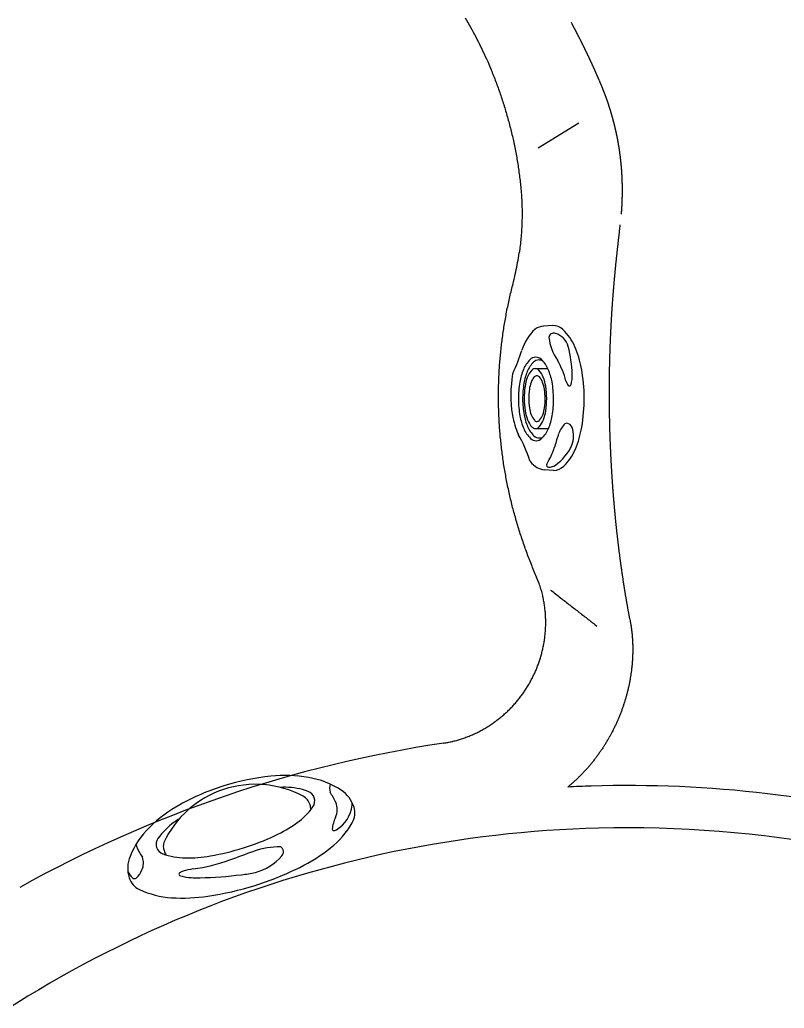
# Model space of a CAD drawing. Extents: x 527 to 614, y 487 to 635.
# Drawn here: x 568.21 to 590.93, y 525.26 to 554.6 of the extents above; entities that cross this region are included whole.
import ezdxf

# ---------------------------------------------------------------- set-up
doc = ezdxf.new("R2010")
doc.units = 0
doc.header["$MEASUREMENT"] = 0
doc.layers.add('1', color=4, linetype='Continuous')
doc.layers.add('SPA', color=2, linetype='Continuous')

# ---------------------------------------------------------------- blocks, each defined once
blk = doc.blocks.new('LightLens-HSS')
at = {"layer": '1', "color": 2}
for points in [[(2.026, 2.207, 0.13592), (1.794, 2.271, 0.082714), (1.648, 2.247, 0.082714)], [(1.648, -2.252, 0.082714), (1.794, -2.276, 0.189957), (2.102, -2.155)]]:
    blk.add_lwpolyline(points, format="xyb", dxfattribs=at)
for centre, radius, start, end in [((2.834, 1.544), 2.614, 137.3999, 159.1487), ((1.333, 2.924), 0.576, 90, 137.3999), ((1.333, 2.557), 0.943, 50.5801, 90), ((0.335, 1.344), 2.514, 26.7443, 50.5801), ((5.274, 0.615), 5.226, 159.1487, 171.0344), ((-1.272, 0.534), 4.314, 11.79, 26.7443), ((-0.023, -0.01), 3.019, 314.7391, 47.2524), ((9.17, 0), 9.17, 171.0344, 180), ((-3.828, 0), 6.925, 0, 11.79), ((9.17, 0), 9.17, 180, 188.9656), ((-3.828, 0), 6.925, 348.21, 0), ((5.274, -0.615), 5.226, 188.9656, 200.8513), ((-1.272, -0.534), 4.314, 333.2557, 348.21), ((2.834, -1.544), 2.614, 200.8513, 222.6001), ((0.335, -1.344), 2.514, 309.4199, 333.2557), ((1.333, -2.924), 0.576, 222.6001, 270), ((1.333, -2.557), 0.943, 270, 309.4199)]:
    blk.add_arc(centre, radius, start, end, dxfattribs=at)
at = {"layer": '1', "color": 3}
for centre, radius, start, end in [((1.351, 3.325), 0.0962, 120.8909, 197.2751), ((1.739, 3.497), 0.517, 202.7326, 235.2979), ((1.592, 2.879), 0.603, 95.8939, 118.7393), ((1.767, 3.411), 0.47, 226.2502, 274.1869), ((2.415, 0.966), 2.069, 98.4951, 107.2413), ((2.135, 2.441), 0.572, 81.4651, 92.6384), ((1.951, 2.15), 0.302, 90, 142.3332), ((1.951, 2.15), 0.302, 37.6668, 90), ((0.983, 2.017), 0.0434, 15.6536, 133.3005), ((3.265, 1.136), 1.962, 142.3332, 162.268), ((0.637, 1.136), 1.962, 17.732, 37.6668), ((2.698, 0.962), 2.066, 150.3077, 165.1029), ((1.143, 1.847), 0.277, 133.3005, 150.1209), ((-0.736, 1.892), 1.773, 350.9444, 0.7444), ((0.678, 1.932), 0.36, 357.2297, 15.6536), ((12.717, -1.922), 12.491, 164.136, 169.7962), ((6.071, 0.735), 5.131, 170.1534, 182.7294), ((5.406, 0.451), 4.21, 162.268, 172.4552), ((-1.504, 0.451), 4.21, 15.1914, 17.732), ((8.832, -0.003), 7.666, 172.4552, 180), ((27.369, 1.315), 26.436, 181.7867, 183.4512), ((2.791, -0.246), 2.428, 167.2138, 177.1293), ((1.889, -0.205), 1.526, 176.9815, 212.3393), ((-1.456, -0.314), 2.437, 341.9435, 0.8708), ((8.832, -0.003), 7.666, 180, 187.5448), ((0.749, -0.947), 0.166, 206.328, 312.8004), ((5.406, -0.456), 4.21, 187.5448, 197.732), ((3.265, -1.141), 1.962, 197.732, 217.6668), ((0.637, -1.141), 1.962, 322.3332, 342.268), ((-1.504, -0.456), 4.21, 342.268, 344.4109), ((1.951, -2.155), 0.302, 217.6668, 270), ((1.951, -2.155), 0.302, 270, 322.3332), ((0.957, -2.76), 0.112, 148.2013, 201.1912), ((1.793, -2.575), 0.968, 193.4651, 246.5018), ((0.892, -2.72), 0.0365, 65.8579, 148.2013), ((0.452, -3.701), 1.112, 47.2493, 65.8579), ((1.588, -2.461), 0.569, 228.0526, 274.8017), ((-2.542, 18.31), 21.743, 281.0756, 281.9807), ((1.975, -3.347), 0.387, 54.7594, 90.5261), ((1.488, -3.324), 0.16, 239.8654, 281.1187)]:
    blk.add_arc(centre, radius, start, end, dxfattribs=at)
blk = doc.blocks.new('94JET')
at = {"layer": '1', "color": 2}
for p, q in [((0.921, 2.15), (1.187, 2.128)), ((1.45, 0.905), (1.065, 0.905)), ((1.45, -0.876), (1.076, -0.876)), ((0.921, -2.15), (1.195, -2.132))]:
    blk.add_line(p, q, dxfattribs=at)
blk.add_lwpolyline([(0.921, 2.15, 0.194525), (0.62, 2.028, 0.099704), (0.27, 1.52, 0.05735), (0.077, 0.875, 0.043939), (0, 0, 0.043939), (0.077, -0.875, 0.05735), (0.27, -1.52, 0.099704), (0.62, -2.028, 0.194525), (0.921, -2.15, 0.194525)], format="xyb", dxfattribs=at)
for points in [[(1.956, 0.027, 0.043317), (1.912, 0.531, 0.056661), (1.803, 0.902, 0.099192), (1.604, 1.195, 0.196409), (1.433, 1.265, 0.196409), (1.263, 1.195, 0.099192), (1.064, 0.902, 0.056661), (0.954, 0.531, 0.043317), (0.911, 0.027, 0.043317), (0.954, -0.477, 0.056661), (1.064, -0.849, 0.099192), (1.263, -1.142, 0.196409), (1.433, -1.211, 0.196409), (1.604, -1.142, 0.099192), (1.803, -0.849, 0.056661), (1.912, -0.477, 0.043317)], [(1.45, -0.876, 0.211502), (1.556, -0.829, 0.094638), (1.687, -0.615, 0.051331), (1.756, -0.349, 0.038645), (1.785, 0.015, 0.038645), (1.756, 0.378, 0.051331), (1.687, 0.644, 0.094638), (1.556, 0.858, 0.211502), (1.45, 0.905, 0.211502), (1.344, 0.858, 0.094638), (1.213, 0.644, 0.051331), (1.143, 0.378, 0.038645), (1.115, 0.015, 0.038645), (1.143, -0.349, 0.051331), (1.213, -0.615, 0.094638), (1.344, -0.829, 0.211502)]]:
    blk.add_lwpolyline(points, format="xyb", close=True, dxfattribs=at)
at = {"layer": '1', "color": 3}
for points in [[(1.83, 0.027, 0.043317), (1.789, 0.498, 0.056661), (1.686, 0.846, 0.099192), (1.5, 1.12, 0.196409), (1.341, 1.185, 0.139465), (1.221, 1.151, 0.099192)], [(1.221, -1.097, 0.139465), (1.341, -1.131, 0.196409), (1.5, -1.066, 0.099192), (1.686, -0.792, 0.056661), (1.789, -0.445, 0.043317), (1.83, 0.027, 0.043317)]]:
    blk.add_lwpolyline(points, format="xyb", dxfattribs=at)
blk.add_lwpolyline([(1.405, -0.664, 0.216678), (1.482, -0.629, 0.092908), (1.578, -0.465, 0.049579), (1.629, -0.263, 0.037156), (1.65, 0.015, 0.037156), (1.629, 0.292, 0.049579), (1.578, 0.494, 0.092908), (1.482, 0.658, 0.216678), (1.405, 0.693, 0.216678), (1.328, 0.658, 0.092908), (1.232, 0.494, 0.049579), (1.18, 0.292, 0.037156), (1.16, 0.015, 0.037156), (1.18, -0.263, 0.049579), (1.232, -0.465, 0.092908), (1.328, -0.629, 0.216678)], format="xyb", close=True, dxfattribs=at)
at = {"layer": '1', "color": 2}
for centre, radius, start, end in [((1.139, 1.557), 0.573, 35.9872, 85.3803), ((1.506, 1.824), 0.119, 17.5387, 35.9872), ((5.326, 3.031), 3.886, 197.5387, 210.0725), ((-0.387, 0.06), 2.563, 9.9192, 23.5403), ((-1.707, -0.062), 3.886, 350.2358, 8.3326), ((5.966, -2.677), 4.308, 153.4774, 163.0192), ((2.005, -0.701), 0.119, 333.4774, 350.2358), ((0.343, -0.913), 1.586, 314.1906, 341.365), ((1.155, -1.578), 0.556, 273.3737, 301.881)]:
    blk.add_arc(centre, radius, start, end, dxfattribs=at)
at = {"layer": '1', "color": 3}
for centre, radius, start, end in [((1.783, 0.735), 1.56, 125.9518, 154.4901), ((1.062, 1.678), 0.375, 90.333, 121.4248), ((2.518, 0.959), 1.705, 150.2332, 163.6622), ((0.571, 2.169), 0.592, 322.0648, 338.2692), ((1.061, 1.984), 0.0685, 330.254, 90.9551), ((1.083, 1.125), 0.762, 158.3465, 199.0444), ((-3.065, 2.471), 4.079, 339.6279, 345.3447), ((0.063, 1.308), 0.743, 313.5517, 339.6906), ((0.542, 0.942), 0.19, 200.0641, 264.4059), ((0.53, 0.818), 0.0654, 264.4059, 313.5517), ((1.29, -0.659), 0.939, 163.5628, 182.5916), ((0.458, -0.416), 0.0728, 137.8056, 161.5776), ((0.436, -0.396), 0.042, 36.1572, 137.8056), ((0.053, -0.676), 0.517, 19.6286, 36.1572), ((2.77, 0.041), 2.296, 193.6863, 210.4486), ((4.122, -0.595), 3.771, 181.612, 194.2575), ((-0.393, -1.943), 1.44, 5.8985, 34.7447), ((1.007, -1.384), 0.558, 194.4882, 252.9172), ((0.894, -1.781), 0.146, 249.6717, 354.5827)]:
    blk.add_arc(centre, radius, start, end, dxfattribs=at)
blk = doc.blocks.new('2010VANGUARD')
at = {"layer": '1', "color": 3, "linetype": 'Continuous'}
blk.add_line((57.923, 46.511), (56.718, 45.764), dxfattribs=at)
for points in [[(58.535, 47.769), (58.529, 47.783, 0.00018), (58.523, 47.798, 0.000178), (58.517, 47.813, 0.000177), (58.51, 47.828, 0.000178), (58.504, 47.842, 0.000179), (58.497, 47.857, 0.000179), (58.491, 47.872, 0.00018), (58.485, 47.886, 0.00018), (58.478, 47.901, 0.000181), (58.472, 47.916, 0.000181), (58.465, 47.93, 0.000181), (58.459, 47.945, 0.000182), (58.453, 47.96, 0.000182), (58.446, 47.974, 0.000183), (58.44, 47.989, 0.000184), (58.433, 48.004, 0.000184), (58.427, 48.018, 0.000184), (58.42, 48.033, 0.000185), (58.414, 48.048, 0.000185), (58.407, 48.062, 0.000186), (58.4, 48.077, 0.000186), (58.394, 48.092, 0.000187), (58.387, 48.106, 0.000187), (58.381, 48.121, 0.000188), (58.374, 48.136, 0.000188), (58.368, 48.15, 0.000189), (58.361, 48.165, 0.000189), (58.354, 48.179, 0.00019), (58.348, 48.194, 0.00019), (58.341, 48.209, 0.00019), (58.334, 48.223, 0.000189), (58.328, 48.238, 0.000188), (58.321, 48.253, 0.000188), (58.314, 48.267, 0.000188), (58.308, 48.282, 0.000188), (58.301, 48.296, 0.000188), (58.294, 48.311, 0.000188), (58.287, 48.325, 0.000188), (58.281, 48.34, 0.000188), (58.274, 48.355, 0.000188), (58.267, 48.369, 0.000188), (58.26, 48.384, 0.000188), (58.253, 48.398, 0.000188), (58.247, 48.413, 0.000188), (58.24, 48.427, 0.000188), (58.233, 48.442, 0.000188), (58.226, 48.456, 0.000188), (58.219, 48.471, 0.000188), (58.212, 48.485, 0.000188), (58.206, 48.5, 0.000189), (58.199, 48.514, 0.000189), (58.192, 48.529, 0.000188), (58.185, 48.543, 0.000188), (58.178, 48.558, 0.000189), (58.171, 48.572, 0.000188), (58.164, 48.587, 0.000188), (58.157, 48.601, 0.000189), (58.15, 48.616, 0.000189), (58.143, 48.63, 0.000189), (58.136, 48.645, 0.000188), (58.129, 48.659, 0.000189), (58.122, 48.673, 0.000189), (58.115, 48.688, 0.000188), (58.108, 48.702, 0.000188), (58.101, 48.717, 0.000189), (58.094, 48.731, 0.000188), (58.087, 48.746, 0.000189), (58.08, 48.76, 0.000189), (58.073, 48.774, 0.000188), (58.066, 48.789, 0.000189), (58.059, 48.803, 0.000189), (58.052, 48.818, 0.000189), (58.044, 48.832, 0.000188), (58.037, 48.846, 0.000189), (58.03, 48.861, 0.000189), (58.023, 48.875, 0.000189), (58.016, 48.889, 0.000189), (58.009, 48.904, 0.000189), (58.001, 48.918, 0.000189), (57.994, 48.932, 0.000189), (57.987, 48.947, 0.000189), (57.98, 48.961, 0.000189), (57.973, 48.975, 0.000189), (57.965, 48.99, 0.000189), (57.958, 49.004, 0.000189), (57.951, 49.018, 0.000189), (57.944, 49.033, 0.000189), (57.936, 49.047, 0.000189), (57.929, 49.061, 0.000189), (57.922, 49.076, 0.000189), (57.914, 49.09, 0.000189), (57.907, 49.104, 0.00019), (57.9, 49.118, 0.000189), (57.892, 49.133, 0.000189), (57.885, 49.147, 0.000189), (57.878, 49.161, 0.000189), (57.87, 49.175, 0.000189), (57.863, 49.19, 0.000189), (57.855, 49.204, 0.000189), (57.848, 49.218, 0.000189), (57.841, 49.232, 0.000189), (57.833, 49.247, 0.000189), (57.826, 49.261, 0.000189), (57.818, 49.275, 0.00019), (57.811, 49.289, 0.000189), (57.803, 49.303, 0.000186), (57.796, 49.318, 0.000188), (57.788, 49.332, 0.000194), (57.781, 49.346, 0.000189), (57.773, 49.36, 0.000178), (57.766, 49.374, 0.000198), (57.758, 49.389, 0.000236), (57.75, 49.403, 0.000178), (57.743, 49.417, 0.000062), (57.736, 49.429, 0.000265), (57.728, 49.446, 0.000445), (57.714, 49.47, 0.000219), (57.698, 49.501, 0.000219)], [(59.188, 43.804), (59.189, 43.818, 0.000589), (59.19, 43.834, 0.00057), (59.192, 43.85, 0.000565), (59.193, 43.866, 0.000552), (59.194, 43.882, 0.00054), (59.195, 43.898, 0.00053), (59.197, 43.913, 0.000523), (59.198, 43.929, 0.000512), (59.199, 43.945, 0.000508), (59.2, 43.96, 0.000505), (59.201, 43.976, 0.000501), (59.202, 43.991, 0.000498), (59.203, 44.007, 0.000493), (59.204, 44.023, 0.000489), (59.205, 44.038, 0.000486), (59.206, 44.054, 0.000481), (59.206, 44.069, 0.00048), (59.207, 44.085, 0.000477), (59.208, 44.1, 0.000474), (59.209, 44.116, 0.000474), (59.209, 44.131, 0.000473), (59.21, 44.147, 0.00047), (59.211, 44.162, 0.000469), (59.211, 44.178, 0.000467), (59.212, 44.193, 0.000466), (59.213, 44.209, 0.000463), (59.213, 44.224, 0.000463), (59.214, 44.24, 0.000461), (59.214, 44.255, 0.000458), (59.215, 44.271, 0.000457), (59.215, 44.286, 0.000456), (59.215, 44.302, 0.000454), (59.216, 44.317, 0.000454), (59.216, 44.333, 0.000452), (59.216, 44.348, 0.000454), (59.217, 44.363, 0.000454), (59.217, 44.379, 0.000453), (59.217, 44.394, 0.000454), (59.217, 44.41, 0.000454), (59.218, 44.425, 0.000453), (59.218, 44.441, 0.000455), (59.218, 44.456, 0.000456), (59.218, 44.472, 0.000454), (59.218, 44.487, 0.000454), (59.218, 44.503, 0.000456), (59.218, 44.518, 0.000455), (59.218, 44.534, 0.000455), (59.218, 44.549, 0.000456), (59.218, 44.564, 0.000455), (59.218, 44.58, 0.000456), (59.218, 44.595, 0.000456), (59.217, 44.611, 0.000456), (59.217, 44.626, 0.000457), (59.217, 44.642, 0.000457), (59.217, 44.657, 0.000456), (59.216, 44.673, 0.000457), (59.216, 44.688, 0.000458), (59.216, 44.704, 0.000457), (59.215, 44.719, 0.000457), (59.215, 44.735, 0.000457), (59.215, 44.75, 0.000458), (59.214, 44.765, 0.000458), (59.214, 44.781, 0.000458), (59.213, 44.796, 0.000459), (59.213, 44.812, 0.00046), (59.212, 44.827, 0.00046), (59.211, 44.843, 0.000462), (59.211, 44.858, 0.000464), (59.21, 44.874, 0.000466), (59.209, 44.889, 0.000465), (59.209, 44.905, 0.000465), (59.208, 44.92, 0.000466), (59.207, 44.936, 0.000468), (59.206, 44.951, 0.000468), (59.206, 44.967, 0.000468), (59.205, 44.982, 0.00047), (59.204, 44.998, 0.00047), (59.203, 45.013, 0.000471), (59.202, 45.029, 0.000472), (59.201, 45.044, 0.000472), (59.2, 45.06, 0.000473), (59.199, 45.075, 0.000474), (59.198, 45.091, 0.000475), (59.197, 45.106, 0.000475), (59.196, 45.122, 0.000476), (59.195, 45.137, 0.000477), (59.193, 45.153, 0.000478), (59.192, 45.168, 0.000479), (59.191, 45.184, 0.00048), (59.19, 45.199, 0.00048), (59.188, 45.215, 0.00048), (59.187, 45.23, 0.000482), (59.186, 45.246, 0.000482), (59.184, 45.261, 0.000484), (59.183, 45.277, 0.000484), (59.181, 45.292, 0.000485), (59.18, 45.308, 0.000486), (59.178, 45.323, 0.000487), (59.177, 45.339, 0.000488), (59.175, 45.354, 0.000488), (59.174, 45.37, 0.00049), (59.172, 45.385, 0.000491), (59.17, 45.401, 0.000492), (59.169, 45.416, 0.000493), (59.167, 45.432, 0.000494), (59.165, 45.448, 0.000493), (59.163, 45.463, 0.000495), (59.161, 45.478, 0.000496), (59.16, 45.494, 0.000495), (59.158, 45.509, 0.000498), (59.156, 45.525, 0.000498), (59.154, 45.54, 0.000497), (59.152, 45.556, 0.000498), (59.15, 45.571, 0.000497), (59.148, 45.587, 0.000499), (59.146, 45.602, 0.0005), (59.144, 45.618, 0.000499), (59.141, 45.633, 0.000499), (59.139, 45.649, 0.0005), (59.137, 45.664, 0.0005), (59.135, 45.68, 0.000499), (59.133, 45.695, 0.0005), (59.13, 45.711, 0.0005), (59.128, 45.726, 0.0005), (59.126, 45.742, 0.000501), (59.123, 45.757, 0.0005), (59.121, 45.773, 0.0005), (59.118, 45.788, 0.000499), (59.116, 45.804, 0.000498), (59.113, 45.819, 0.0005), (59.111, 45.835, 0.000498), (59.108, 45.85, 0.000495), (59.105, 45.866, 0.000495), (59.103, 45.881, 0.000496), (59.1, 45.897, 0.000495), (59.097, 45.912, 0.000493), (59.095, 45.928, 0.000493), (59.092, 45.943, 0.000494), (59.089, 45.959, 0.000493), (59.086, 45.974, 0.000491), (59.083, 45.99, 0.000492), (59.08, 46.005, 0.000492), (59.078, 46.021, 0.000491), (59.075, 46.036, 0.000491), (59.072, 46.051, 0.00049), (59.069, 46.067, 0.00049), (59.066, 46.082, 0.000489), (59.062, 46.098, 0.000489), (59.059, 46.113, 0.00049), (59.056, 46.128, 0.000489), (59.053, 46.144, 0.000488), (59.05, 46.159, 0.000488), (59.047, 46.175, 0.000487), (59.043, 46.19, 0.000489), (59.04, 46.205, 0.000487), (59.037, 46.221, 0.000487), (59.033, 46.236, 0.000488), (59.03, 46.251, 0.000486), (59.027, 46.267, 0.000485), (59.023, 46.282, 0.000487), (59.02, 46.297, 0.000487), (59.016, 46.313, 0.000485), (59.013, 46.328, 0.000485), (59.009, 46.343, 0.000485), (59.006, 46.358, 0.000484), (59.002, 46.374, 0.000484), (58.998, 46.389, 0.000483), (58.995, 46.404, 0.000482), (58.991, 46.419, 0.000482), (58.987, 46.435, 0.000482), (58.983, 46.45, 0.000482), (58.98, 46.465, 0.00048), (58.976, 46.48, 0.00048), (58.972, 46.495, 0.000481), (58.968, 46.511, 0.000481), (58.964, 46.526, 0.000479), (58.96, 46.541, 0.000479), (58.956, 46.556, 0.000479), (58.952, 46.571, 0.000479), (58.948, 46.587, 0.000478), (58.944, 46.602, 0.000478), (58.94, 46.617, 0.000478), (58.936, 46.632, 0.000477), (58.932, 46.647, 0.000477), (58.928, 46.662, 0.000476), (58.924, 46.677, 0.000476), (58.919, 46.692, 0.000475), (58.915, 46.707, 0.000475), (58.911, 46.722, 0.000476), (58.907, 46.737, 0.000476), (58.902, 46.753, 0.000474), (58.898, 46.768, 0.000474), (58.894, 46.783, 0.000474), (58.889, 46.798, 0.000474), (58.885, 46.813, 0.000474), (58.88, 46.828, 0.000473), (58.876, 46.843, 0.000471), (58.871, 46.858, 0.000472), (58.867, 46.872, 0.000472), (58.862, 46.887, 0.000473), (58.857, 46.902, 0.00047), (58.853, 46.917, 0.00047), (58.848, 46.932, 0.000472), (58.843, 46.947, 0.00047), (58.839, 46.962, 0.000469), (58.834, 46.977, 0.00047), (58.829, 46.992, 0.00047), (58.824, 47.007, 0.000469), (58.819, 47.022, 0.00047), (58.815, 47.036, 0.000468), (58.81, 47.051, 0.000468), (58.805, 47.066, 0.000468), (58.8, 47.081, 0.000467), (58.795, 47.096, 0.000468), (58.79, 47.111, 0.000468), (58.785, 47.125, 0.000467), (58.78, 47.14, 0.000466), (58.775, 47.155, 0.000466), (58.77, 47.17, 0.000467), (58.764, 47.184, 0.000466), (58.759, 47.199, 0.000465), (58.754, 47.214, 0.000466), (58.749, 47.229, 0.000465), (58.744, 47.243, 0.000464), (58.738, 47.258, 0.000465), (58.733, 47.273, 0.000465), (58.728, 47.287, 0.000464), (58.722, 47.302, 0.000463), (58.717, 47.317, 0.000463), (58.712, 47.331, 0.000463), (58.706, 47.346, 0.000463), (58.701, 47.36, 0.000463), (58.695, 47.375, 0.000463), (58.69, 47.39, 0.000462), (58.684, 47.404, 0.000462), (58.679, 47.419, 0.000463), (58.673, 47.433, 0.000462), (58.667, 47.448, 0.000462), (58.662, 47.462, 0.000462), (58.656, 47.477, 0.000462), (58.65, 47.491, 0.000462), (58.645, 47.506, 0.000462), (58.639, 47.52, 0.000462), (58.633, 47.535, 0.000462), (58.627, 47.549, 0.00046), (58.622, 47.564, 0.000459), (58.616, 47.578, 0.000465), (58.61, 47.593, 0.000471), (58.604, 47.607, 0.000456), (58.598, 47.621, 0.00043), (58.592, 47.636, 0.00048), (58.586, 47.65, 0.000553), (58.58, 47.665, 0.000427), (58.574, 47.679, 0.000229), (58.568, 47.692, 0.000488), (58.561, 47.71, 0.000597), (58.55, 47.736, 0.000277), (58.536, 47.768, 0.000277)], [(59.444, 31.76), (59.436, 31.803, -0.000319), (59.428, 31.844, -0.000319), (59.42, 31.885, -0.000321), (59.413, 31.927, -0.000329), (59.405, 31.968, -0.000331), (59.397, 32.01, -0.000328), (59.39, 32.051, -0.000327), (59.382, 32.093, -0.000326), (59.375, 32.134, -0.000326), (59.368, 32.176, -0.000325), (59.361, 32.217, -0.000324), (59.353, 32.259, -0.000323), (59.346, 32.3, -0.000322), (59.339, 32.342, -0.000321), (59.332, 32.383, -0.000321), (59.325, 32.425, -0.00032), (59.318, 32.466, -0.000319), (59.311, 32.508, -0.000318), (59.304, 32.55, -0.000317), (59.297, 32.591, -0.000316), (59.291, 32.633, -0.000316), (59.284, 32.674, -0.000315), (59.277, 32.716, -0.000314), (59.271, 32.758, -0.000313), (59.264, 32.799, -0.000312), (59.258, 32.841, -0.000311), (59.251, 32.883, -0.000311), (59.245, 32.924, -0.00031), (59.239, 32.966, -0.000309), (59.232, 33.008, -0.000308), (59.226, 33.049, -0.000307), (59.22, 33.091, -0.000306), (59.214, 33.133, -0.000306), (59.208, 33.175, -0.000305), (59.202, 33.216, -0.000304), (59.196, 33.258, -0.000304), (59.19, 33.3, -0.000303), (59.184, 33.342, -0.000303), (59.178, 33.383, -0.000302), (59.173, 33.425, -0.000302), (59.167, 33.467, -0.000301), (59.161, 33.509, -0.000301), (59.156, 33.55, -0.0003), (59.15, 33.592, -0.0003), (59.145, 33.634, -0.000299), (59.139, 33.676, -0.000299), (59.134, 33.718, -0.000298), (59.128, 33.759, -0.000298), (59.123, 33.801, -0.000297), (59.118, 33.843, -0.000297), (59.113, 33.885, -0.000296), (59.107, 33.927, -0.000296), (59.102, 33.969, -0.000295), (59.097, 34.01, -0.000295), (59.092, 34.052, -0.000294), (59.087, 34.094, -0.000294), (59.082, 34.136, -0.000293), (59.078, 34.178, -0.000293), (59.073, 34.22, -0.000292), (59.068, 34.262, -0.000292), (59.063, 34.304, -0.000291), (59.059, 34.346, -0.000291), (59.054, 34.387, -0.00029), (59.049, 34.429, -0.00029), (59.045, 34.471, -0.000289), (59.04, 34.513, -0.000289), (59.036, 34.555, -0.000288), (59.032, 34.597, -0.000288), (59.027, 34.639, -0.000287), (59.023, 34.681, -0.000286), (59.019, 34.723, -0.000286), (59.015, 34.765, -0.000286), (59.011, 34.807, -0.000285), (59.006, 34.849, -0.000285), (59.002, 34.891, -0.000285), (58.998, 34.933, -0.000285), (58.994, 34.975, -0.000284), (58.991, 35.017, -0.000284), (58.987, 35.059, -0.000284), (58.983, 35.101, -0.000283), (58.979, 35.143, -0.000283), (58.976, 35.185, -0.000283), (58.972, 35.227, -0.000282), (58.968, 35.269, -0.000282), (58.965, 35.311, -0.000282), (58.961, 35.353, -0.000282), (58.958, 35.395, -0.000281), (58.954, 35.437, -0.000281), (58.951, 35.479, -0.000281), (58.948, 35.521, -0.00028), (58.944, 35.563, -0.00028), (58.941, 35.605, -0.00028), (58.938, 35.647, -0.000279), (58.935, 35.689, -0.000279), (58.932, 35.731, -0.000279), (58.929, 35.773, -0.000278), (58.926, 35.815, -0.000278), (58.923, 35.857, -0.000278), (58.92, 35.899, -0.000277), (58.917, 35.941, -0.000277), (58.914, 35.983, -0.000277), (58.912, 36.025, -0.000277), (58.909, 36.068, -0.000276), (58.906, 36.11, -0.000276), (58.904, 36.152, -0.000276), (58.901, 36.194, -0.000276), (58.899, 36.236, -0.000276), (58.896, 36.278, -0.000276), (58.894, 36.32, -0.000276), (58.891, 36.362, -0.000276), (58.889, 36.404, -0.000276), (58.887, 36.446, -0.000275), (58.884, 36.488, -0.000275), (58.882, 36.531, -0.000275), (58.88, 36.573, -0.000275), (58.878, 36.615, -0.000275), (58.876, 36.657, -0.000275), (58.874, 36.699, -0.000275), (58.872, 36.741, -0.000275), (58.87, 36.783, -0.000275), (58.868, 36.825, -0.000275), (58.866, 36.867, -0.000275), (58.865, 36.91, -0.000274), (58.863, 36.952, -0.000274), (58.861, 36.994, -0.000274), (58.86, 37.036, -0.000274), (58.858, 37.078, -0.000274), (58.856, 37.12, -0.000274), (58.855, 37.162, -0.000274), (58.853, 37.204, -0.000274), (58.852, 37.247, -0.000274), (58.851, 37.289, -0.000274), (58.849, 37.331, -0.000274), (58.848, 37.373, -0.000274), (58.847, 37.415, -0.000273), (58.846, 37.457, -0.000273), (58.845, 37.499, -0.000273), (58.844, 37.542, -0.000273), (58.843, 37.584, -0.000273), (58.842, 37.626, -0.000273), (58.841, 37.668, -0.000273), (58.84, 37.71, -0.000273), (58.839, 37.752, -0.000273), (58.838, 37.794, -0.000273), (58.837, 37.837, -0.000273), (58.837, 37.879, -0.000273), (58.836, 37.921, -0.000273), (58.835, 37.963, -0.000273), (58.835, 38.005, -0.000273), (58.834, 38.047, -0.000273), (58.834, 38.089, -0.000273), (58.833, 38.132, -0.000273), (58.833, 38.174, -0.000273), (58.833, 38.216, -0.000273), (58.832, 38.258, -0.000273), (58.832, 38.3, -0.000273), (58.832, 38.342, -0.000273), (58.832, 38.384, -0.000273), (58.832, 38.427, -0.000273), (58.832, 38.469, -0.000274), (58.832, 38.511, -0.000274), (58.832, 38.553, -0.000274), (58.832, 38.595, -0.000274), (58.832, 38.637, -0.000274), (58.832, 38.68, -0.000274), (58.832, 38.722, -0.000274), (58.832, 38.764, -0.000274), (58.833, 38.806, -0.000274), (58.833, 38.848, -0.000274), (58.834, 38.89, -0.000274), (58.834, 38.932, -0.000274), (58.835, 38.975, -0.000274), (58.835, 39.017, -0.000274), (58.836, 39.059, -0.000274), (58.836, 39.101, -0.000274), (58.837, 39.143, -0.000274), (58.838, 39.185, -0.000274), (58.839, 39.227, -0.000275), (58.839, 39.27, -0.000275), (58.84, 39.312, -0.000275), (58.841, 39.354, -0.000275), (58.842, 39.396, -0.000275), (58.843, 39.438, -0.000275), (58.844, 39.48, -0.000276), (58.845, 39.522, -0.000276), (58.846, 39.564, -0.000276), (58.848, 39.607, -0.000276), (58.849, 39.649, -0.000276), (58.85, 39.691, -0.000276), (58.851, 39.733, -0.000277), (58.853, 39.775, -0.000277), (58.854, 39.817, -0.000277), (58.856, 39.859, -0.000277), (58.857, 39.901, -0.000277), (58.859, 39.944, -0.000277), (58.86, 39.986, -0.000278), (58.862, 40.028, -0.000278), (58.864, 40.07, -0.000278), (58.866, 40.112, -0.000278), (58.867, 40.154, -0.000278), (58.869, 40.196, -0.000278), (58.871, 40.238, -0.000278), (58.873, 40.28, -0.000279), (58.875, 40.323, -0.000279), (58.877, 40.365, -0.000279), (58.879, 40.407, -0.000279), (58.881, 40.449, -0.000279), (58.884, 40.491, -0.00028), (58.886, 40.533, -0.00028), (58.888, 40.575, -0.00028), (58.89, 40.617, -0.00028), (58.893, 40.659, -0.000281), (58.895, 40.701, -0.000281), (58.898, 40.743, -0.000281), (58.9, 40.785, -0.000281), (58.903, 40.827, -0.000282), (58.905, 40.87, -0.000282), (58.908, 40.912, -0.000282), (58.911, 40.954, -0.000282), (58.914, 40.996, -0.000283), (58.916, 41.038, -0.000283), (58.919, 41.08, -0.000283), (58.922, 41.122, -0.000283), (58.925, 41.164, -0.000283), (58.928, 41.206, -0.000284), (58.931, 41.248, -0.000284), (58.934, 41.29, -0.000284), (58.937, 41.332, -0.000284), (58.941, 41.374, -0.000285), (58.944, 41.416, -0.000285), (58.947, 41.458, -0.000285), (58.95, 41.5, -0.000285), (58.954, 41.542, -0.000286), (58.957, 41.584, -0.000286), (58.961, 41.626, -0.000286), (58.964, 41.668, -0.000286), (58.968, 41.71, -0.000286), (58.971, 41.752, -0.000287), (58.975, 41.794, -0.000287), (58.979, 41.836, -0.000287), (58.983, 41.878, -0.000287), (58.986, 41.92, -0.000287), (58.99, 41.962, -0.000288), (58.994, 42.004, -0.000288), (58.998, 42.046, -0.000288), (59.002, 42.088, -0.000289), (59.006, 42.13, -0.000289), (59.01, 42.172, -0.000289), (59.014, 42.214, -0.000289), (59.019, 42.256, -0.000292), (59.023, 42.298, -0.000289), (59.027, 42.34, -0.000279), (59.032, 42.382, -0.000295), (59.036, 42.423, -0.00035), (59.04, 42.464, -0.000326), (59.045, 42.505, -0.000196), (59.049, 42.546, -0.000123), (59.054, 42.587, -0.000089), (59.058, 42.628, -0.000077), (59.063, 42.67, -0.000084), (59.067, 42.711, -0.000085), (59.072, 42.752, -0.000081), (59.076, 42.793, -0.000079), (59.081, 42.834, -0.000079), (59.085, 42.875, -0.000078), (59.09, 42.916, -0.000076), (59.094, 42.957, -0.000076), (59.099, 42.998, -0.000076), (59.104, 43.039, -0.000073), (59.108, 43.08, -0.000067), (59.113, 43.121, -0.000073), (59.117, 43.163, -0.000085), (59.122, 43.205, -0.000064), (59.127, 43.245, -0.000024), (59.131, 43.281, -0.000087), (59.136, 43.327, -0.000145), (59.144, 43.398, -0.000071), (59.155, 43.492, -0.000071)], [(59.445, 31.755), (59.453, 31.711, -0.00309), (59.462, 31.656, -0.002927), (59.471, 31.603, -0.002914), (59.478, 31.55, -0.002885), (59.485, 31.497, -0.002865), (59.492, 31.445, -0.002846), (59.498, 31.392, -0.002829), (59.503, 31.339, -0.002808), (59.508, 31.286, -0.002791), (59.512, 31.234, -0.002774), (59.516, 31.181, -0.002756), (59.519, 31.128, -0.002739), (59.521, 31.075, -0.002724), (59.523, 31.023, -0.002707), (59.524, 30.97, -0.002694), (59.525, 30.918, -0.002678), (59.525, 30.865, -0.002664), (59.524, 30.813, -0.00265), (59.523, 30.76, -0.002635), (59.521, 30.708, -0.002617), (59.519, 30.656, -0.002602), (59.517, 30.604, -0.002586), (59.513, 30.552, -0.002572), (59.51, 30.5, -0.002555), (59.505, 30.448, -0.002542), (59.501, 30.396, -0.002526), (59.495, 30.344, -0.002513), (59.489, 30.293, -0.002499), (59.483, 30.241, -0.002486), (59.476, 30.19, -0.002472), (59.469, 30.139, -0.00246), (59.461, 30.088, -0.002447), (59.453, 30.037, -0.002435), (59.444, 29.986, -0.002423), (59.435, 29.936, -0.002413), (59.425, 29.885, -0.002401), (59.415, 29.835, -0.002391), (59.404, 29.785, -0.002382), (59.393, 29.735, -0.002377), (59.381, 29.685, -0.002374), (59.369, 29.635, -0.00237), (59.356, 29.585, -0.002366), (59.343, 29.536, -0.002363), (59.33, 29.486, -0.002359), (59.316, 29.437, -0.002356), (59.301, 29.388, -0.002353), (59.286, 29.339, -0.002349), (59.271, 29.29, -0.002346), (59.255, 29.242, -0.002344), (59.239, 29.193, -0.00234), (59.222, 29.145, -0.002337), (59.205, 29.097, -0.002333), (59.187, 29.049, -0.002332), (59.169, 29.001, -0.002333), (59.15, 28.954, -0.002324), (59.131, 28.906, -0.002311), (59.112, 28.859, -0.00233), (59.092, 28.812, -0.002362), (59.072, 28.765, -0.002291), (59.051, 28.719, -0.002178), (59.03, 28.673, -0.002407), (59.008, 28.625, -0.002718), (58.985, 28.578, -0.002036), (58.965, 28.536, -0.000831), (58.945, 28.496, -0.003296), (58.916, 28.439, -0.004935), (58.874, 28.361, -0.002445), (58.826, 28.272, -0.002445)], [(58.818, 28.259), (58.796, 28.221, -0.002447), (58.769, 28.174, -0.002336), (58.743, 28.13, -0.002336), (58.716, 28.087, -0.002336), (58.689, 28.043, -0.002339), (58.661, 28, -0.002343), (58.633, 27.957, -0.00235), (58.605, 27.914, -0.002361), (58.576, 27.871, -0.002371), (58.547, 27.829, -0.002382), (58.517, 27.787, -0.002392), (58.487, 27.745, -0.002404), (58.456, 27.703, -0.002414), (58.425, 27.662, -0.002427), (58.394, 27.621, -0.002438), (58.362, 27.58, -0.002451), (58.329, 27.54, -0.002464), (58.297, 27.499, -0.002477), (58.264, 27.459, -0.00249), (58.23, 27.42, -0.002504), (58.196, 27.38, -0.002517), (58.162, 27.341, -0.002533), (58.127, 27.303, -0.002547), (58.091, 27.264, -0.002563), (58.056, 27.226, -0.00258), (58.02, 27.189, -0.002598), (57.983, 27.151, -0.002614), (57.946, 27.114, -0.002632), (57.909, 27.078, -0.002649), (57.871, 27.041, -0.002667), (57.832, 27.005, -0.002683), (57.794, 26.97, -0.002702), (57.754, 26.934, -0.002719), (57.715, 26.9, -0.002737), (57.675, 26.865, -0.002752), (57.634, 26.831, -0.002748), (57.593, 26.798, -0.002789)]]:
    blk.add_lwpolyline(points, format="xyb", dxfattribs=at)
blk.add_lwpolyline([(57.081, 32.647), (57.119, 32.618), (57.156, 32.588), (57.194, 32.559), (57.231, 32.53), (57.268, 32.501), (57.305, 32.473), (57.342, 32.444), (57.379, 32.416), (57.415, 32.388), (57.451, 32.359), (57.487, 32.332), (57.523, 32.304), (57.558, 32.276), (57.593, 32.249), (57.629, 32.221), (57.664, 32.194), (57.699, 32.167), (57.733, 32.14), (57.768, 32.113), (57.802, 32.087), (57.836, 32.06), (57.87, 32.034), (57.904, 32.007), (57.938, 31.981), (57.972, 31.955), (58.005, 31.929), (58.039, 31.903), (58.072, 31.877), (58.105, 31.852), (58.138, 31.826), (58.171, 31.8), (58.203, 31.775), (58.236, 31.75), (58.268, 31.724), (58.301, 31.699), (58.333, 31.674), (58.365, 31.649), (58.397, 31.624), (58.461, 31.575)], dxfattribs=at)
for radius, start, end in [(35.474, 91.7415, 92.869), (34.219, 91.4363, 132.2578), (34.219, 67.4486, 91.4363)]:
    blk.add_arc((59.369, -8.632), radius, start, end, dxfattribs=at)
at = {"layer": 'SPA'}
for points in [[(54.549, 49.637), (54.589, 49.567), (54.629, 49.497), (54.669, 49.427), (54.708, 49.356), (54.747, 49.285), (54.785, 49.214), (54.823, 49.143), (54.86, 49.071), (54.897, 49), (54.934, 48.928), (54.97, 48.856), (55.006, 48.783), (55.041, 48.711), (55.076, 48.638), (55.111, 48.565), (55.145, 48.491), (55.18, 48.414), (55.215, 48.335), (55.25, 48.255), (55.317, 48.096)], [(55.317, 48.096), (55.335, 48.051), (55.353, 48.007), (55.371, 47.962), (55.389, 47.917), (55.406, 47.873), (55.424, 47.828), (55.441, 47.783), (55.458, 47.738), (55.475, 47.693), (55.491, 47.648), (55.508, 47.603), (55.524, 47.558), (55.54, 47.513), (55.556, 47.467), (55.572, 47.422), (55.588, 47.377), (55.603, 47.331), (55.618, 47.286), (55.634, 47.24), (55.649, 47.194), (55.663, 47.149), (55.678, 47.103), (55.692, 47.057), (55.707, 47.011), (55.721, 46.965), (55.735, 46.92), (55.749, 46.874), (55.762, 46.827), (55.776, 46.781), (55.789, 46.735), (55.802, 46.689), (55.815, 46.643), (55.828, 46.597), (55.841, 46.55), (55.853, 46.504), (55.865, 46.457), (55.878, 46.411), (55.89, 46.364), (55.901, 46.318), (55.913, 46.27), (55.925, 46.222), (55.937, 46.173), (55.948, 46.125), (55.959, 46.076), (55.97, 46.028), (55.981, 45.98), (55.991, 45.931), (56.002, 45.883), (56.012, 45.834), (56.022, 45.786), (56.031, 45.737), (56.041, 45.688), (56.05, 45.64), (56.059, 45.591), (56.068, 45.542), (56.077, 45.493), (56.085, 45.445), (56.094, 45.396), (56.102, 45.347), (56.109, 45.298), (56.117, 45.249), (56.124, 45.2), (56.132, 45.151), (56.139, 45.102), (56.145, 45.053), (56.152, 45.004), (56.158, 44.955), (56.164, 44.905), (56.17, 44.856), (56.176, 44.807), (56.182, 44.758), (56.187, 44.708), (56.192, 44.659), (56.197, 44.609), (56.202, 44.557), (56.207, 44.503), (56.211, 44.448), (56.216, 44.394), (56.219, 44.34), (56.223, 44.285), (56.226, 44.231), (56.228, 44.177), (56.231, 44.122), (56.232, 44.068), (56.234, 44.013), (56.235, 43.959), (56.236, 43.905), (56.236, 43.85), (56.236, 43.796), (56.236, 43.741), (56.235, 43.687), (56.234, 43.632), (56.233, 43.578), (56.231, 43.523), (56.229, 43.469), (56.226, 43.415), (56.223, 43.36), (56.22, 43.306), (56.216, 43.251), (56.212, 43.197), (56.208, 43.143), (56.203, 43.088), (56.198, 43.034), (56.192, 42.98), (56.186, 42.926), (56.18, 42.871), (56.173, 42.817), (56.166, 42.763), (56.151, 42.655)], [(56.71, 32.934), (56.69, 32.981), (56.669, 33.028), (56.649, 33.075), (56.629, 33.122), (56.609, 33.17), (56.59, 33.217), (56.57, 33.264), (56.551, 33.312), (56.532, 33.359), (56.513, 33.406), (56.494, 33.454), (56.475, 33.502), (56.457, 33.549), (56.439, 33.597), (56.42, 33.645), (56.402, 33.692), (56.385, 33.74), (56.367, 33.788), (56.349, 33.836), (56.332, 33.884), (56.315, 33.932), (56.298, 33.981), (56.281, 34.029), (56.265, 34.077), (56.248, 34.125), (56.232, 34.174), (56.216, 34.222), (56.2, 34.27), (56.184, 34.319), (56.169, 34.367), (56.153, 34.416), (56.138, 34.465), (56.123, 34.513), (56.108, 34.562), (56.094, 34.611), (56.079, 34.66), (56.065, 34.709), (56.051, 34.757), (56.037, 34.806), (56.023, 34.855), (56.01, 34.904), (55.996, 34.954), (55.983, 35.003), (55.97, 35.052), (55.957, 35.101), (55.945, 35.151), (55.932, 35.2), (55.92, 35.249), (55.908, 35.299), (55.896, 35.348), (55.884, 35.398), (55.873, 35.447), (55.861, 35.497), (55.85, 35.547), (55.839, 35.596), (55.829, 35.646), (55.818, 35.696), (55.808, 35.746), (55.798, 35.796), (55.788, 35.845), (55.778, 35.895), (55.768, 35.945), (55.759, 35.995), (55.75, 36.045), (55.74, 36.096), (55.732, 36.146), (55.723, 36.196), (55.715, 36.246), (55.706, 36.296), (55.698, 36.346), (55.69, 36.397), (55.683, 36.447), (55.675, 36.497), (55.668, 36.548), (55.661, 36.598), (55.654, 36.648), (55.647, 36.699), (55.641, 36.749), (55.634, 36.8), (55.628, 36.85), (55.622, 36.901), (55.617, 36.951), (55.611, 37.002), (55.606, 37.052), (55.601, 37.103), (55.596, 37.153), (55.591, 37.204), (55.587, 37.255), (55.582, 37.305), (55.578, 37.356), (55.574, 37.407), (55.57, 37.457), (55.567, 37.508), (55.564, 37.559), (55.56, 37.61), (55.557, 37.66), (55.555, 37.711), (55.552, 37.762), (55.55, 37.813), (55.548, 37.864), (55.546, 37.914), (55.544, 37.965), (55.542, 38.016), (55.541, 38.067), (55.54, 38.118), (55.539, 38.169), (55.538, 38.22), (55.538, 38.27), (55.537, 38.321), (55.537, 38.372), (55.537, 38.423), (55.537, 38.474), (55.538, 38.525), (55.538, 38.576), (55.539, 38.627), (55.54, 38.677), (55.541, 38.728), (55.543, 38.779), (55.544, 38.83), (55.546, 38.881), (55.548, 38.932), (55.55, 38.982), (55.553, 39.033), (55.555, 39.084), (55.558, 39.135), (55.561, 39.186), (55.564, 39.236), (55.568, 39.287), (55.571, 39.338), (55.575, 39.389), (55.579, 39.439), (55.583, 39.49), (55.588, 39.541), (55.592, 39.591), (55.597, 39.642), (55.602, 39.693), (55.607, 39.743), (55.612, 39.794), (55.618, 39.844), (55.624, 39.895), (55.629, 39.945), (55.636, 39.996), (55.642, 40.046), (55.648, 40.097), (55.655, 40.147), (55.662, 40.198), (55.669, 40.248), (55.676, 40.299), (55.684, 40.349), (55.692, 40.399), (55.699, 40.45), (55.707, 40.5), (55.716, 40.55), (55.724, 40.6), (55.733, 40.65), (55.742, 40.701), (55.751, 40.751), (55.76, 40.801), (55.769, 40.851), (55.779, 40.901), (55.789, 40.951), (55.798, 41.001), (55.809, 41.051), (55.819, 41.101), (55.829, 41.15), (55.84, 41.2), (55.851, 41.25), (55.862, 41.3), (55.873, 41.349), (55.885, 41.399), (55.896, 41.449), (55.908, 41.498), (55.92, 41.548), (55.932, 41.597), (55.945, 41.647), (55.958, 41.698), (55.971, 41.75), (55.985, 41.808), (56.003, 41.88), (56.019, 41.952), (56.035, 42.023), (56.05, 42.093), (56.065, 42.163), (56.079, 42.233), (56.092, 42.303), (56.105, 42.374), (56.117, 42.444), (56.129, 42.514), (56.151, 42.655)], [(53.911, 28.101), (53.942, 28.106), (53.973, 28.111), (54.004, 28.117), (54.035, 28.123), (54.065, 28.129), (54.096, 28.136), (54.128, 28.143), (54.159, 28.15), (54.19, 28.158), (54.221, 28.165), (54.252, 28.173), (54.284, 28.182), (54.315, 28.191), (54.347, 28.2), (54.378, 28.209), (54.41, 28.219), (54.442, 28.229), (54.474, 28.239), (54.506, 28.25), (54.538, 28.262), (54.57, 28.273), (54.602, 28.285), (54.634, 28.297), (54.667, 28.31), (54.699, 28.323), (54.731, 28.337), (54.763, 28.351), (54.795, 28.365), (54.827, 28.379), (54.859, 28.394), (54.89, 28.409), (54.921, 28.424), (54.952, 28.44), (54.982, 28.456), (55.013, 28.472), (55.043, 28.488), (55.072, 28.504), (55.102, 28.521), (55.131, 28.538), (55.16, 28.555), (55.189, 28.572), (55.217, 28.59), (55.245, 28.608), (55.274, 28.626), (55.301, 28.644), (55.329, 28.662), (55.357, 28.681), (55.384, 28.7), (55.411, 28.719), (55.438, 28.739), (55.464, 28.758), (55.491, 28.778), (55.517, 28.798), (55.543, 28.818), (55.568, 28.839), (55.594, 28.859), (55.619, 28.88), (55.644, 28.901), (55.669, 28.922), (55.694, 28.944), (55.718, 28.966), (55.742, 28.987), (55.766, 29.009), (55.79, 29.032), (55.814, 29.054), (55.837, 29.077), (55.86, 29.1), (55.883, 29.123), (55.906, 29.146), (55.928, 29.169), (55.951, 29.193), (55.973, 29.217), (55.995, 29.241), (56.016, 29.265), (56.038, 29.29), (56.059, 29.314), (56.08, 29.339), (56.101, 29.364), (56.121, 29.389), (56.142, 29.414), (56.162, 29.44), (56.181, 29.465), (56.201, 29.491), (56.22, 29.517), (56.239, 29.543), (56.258, 29.569), (56.277, 29.595), (56.295, 29.622), (56.313, 29.648), (56.331, 29.675), (56.349, 29.702), (56.366, 29.729), (56.383, 29.756), (56.4, 29.784), (56.417, 29.811), (56.434, 29.839), (56.45, 29.867), (56.466, 29.895), (56.482, 29.923), (56.497, 29.951), (56.512, 29.98), (56.527, 30.008), (56.542, 30.037), (56.557, 30.066), (56.571, 30.095), (56.585, 30.124), (56.599, 30.153), (56.612, 30.182), (56.625, 30.212), (56.638, 30.241), (56.651, 30.271), (56.663, 30.301), (56.676, 30.33), (56.688, 30.361), (56.699, 30.391), (56.711, 30.421), (56.722, 30.452), (56.733, 30.482), (56.744, 30.513), (56.754, 30.544), (56.764, 30.575), (56.774, 30.606), (56.784, 30.637), (56.793, 30.669), (56.802, 30.7), (56.811, 30.732), (56.82, 30.763), (56.828, 30.795), (56.836, 30.827), (56.843, 30.859), (56.851, 30.891), (56.858, 30.923), (56.865, 30.955), (56.871, 30.987), (56.877, 31.019), (56.883, 31.051), (56.889, 31.084), (56.894, 31.116), (56.899, 31.149), (56.904, 31.182), (56.909, 31.214), (56.913, 31.247), (56.917, 31.28), (56.92, 31.313), (56.924, 31.346), (56.926, 31.379), (56.929, 31.412), (56.932, 31.446), (56.934, 31.479), (56.935, 31.512), (56.937, 31.545), (56.938, 31.579), (56.939, 31.612), (56.939, 31.645), (56.94, 31.678), (56.939, 31.711), (56.939, 31.745), (56.938, 31.778), (56.937, 31.811), (56.936, 31.844), (56.934, 31.877), (56.932, 31.91), (56.93, 31.943), (56.928, 31.977), (56.925, 32.01), (56.922, 32.043), (56.918, 32.076), (56.914, 32.109), (56.91, 32.142), (56.906, 32.175), (56.901, 32.209), (56.896, 32.242), (56.89, 32.275), (56.885, 32.309), (56.878, 32.343), (56.872, 32.378), (56.865, 32.413), (56.857, 32.449), (56.849, 32.485), (56.84, 32.522), (56.831, 32.56), (56.821, 32.598), (56.81, 32.636), (56.799, 32.676), (56.787, 32.717), (56.773, 32.758), (56.759, 32.8), (56.744, 32.844), (56.71, 32.934)]]:
    blk.add_lwpolyline(points, dxfattribs=at)
for radius, start, end in [(37.136, 98.4509, 119.0915), (35.474, 74.8033, 91.7415)]:
    blk.add_arc((59.369, -8.632), radius, start, end, dxfattribs=at)
at = {"layer": '1'}
for name, p, rotation in [('94JET', (58.083, 38.353), 180.2938797675543), ('LightLens-HSS', (48.303, 23.878), 107.3971120750699)]:
    blk.add_blockref(name, p, dxfattribs=dict(at, rotation=rotation))

msp = doc.modelspace()

# ---------------------------------------------------------------- block references
at = {"layer": '1'}
msp.add_blockref('2010VANGUARD', (526.9, 505.027), dxfattribs=at)

doc.saveas('drawing.dxf')
